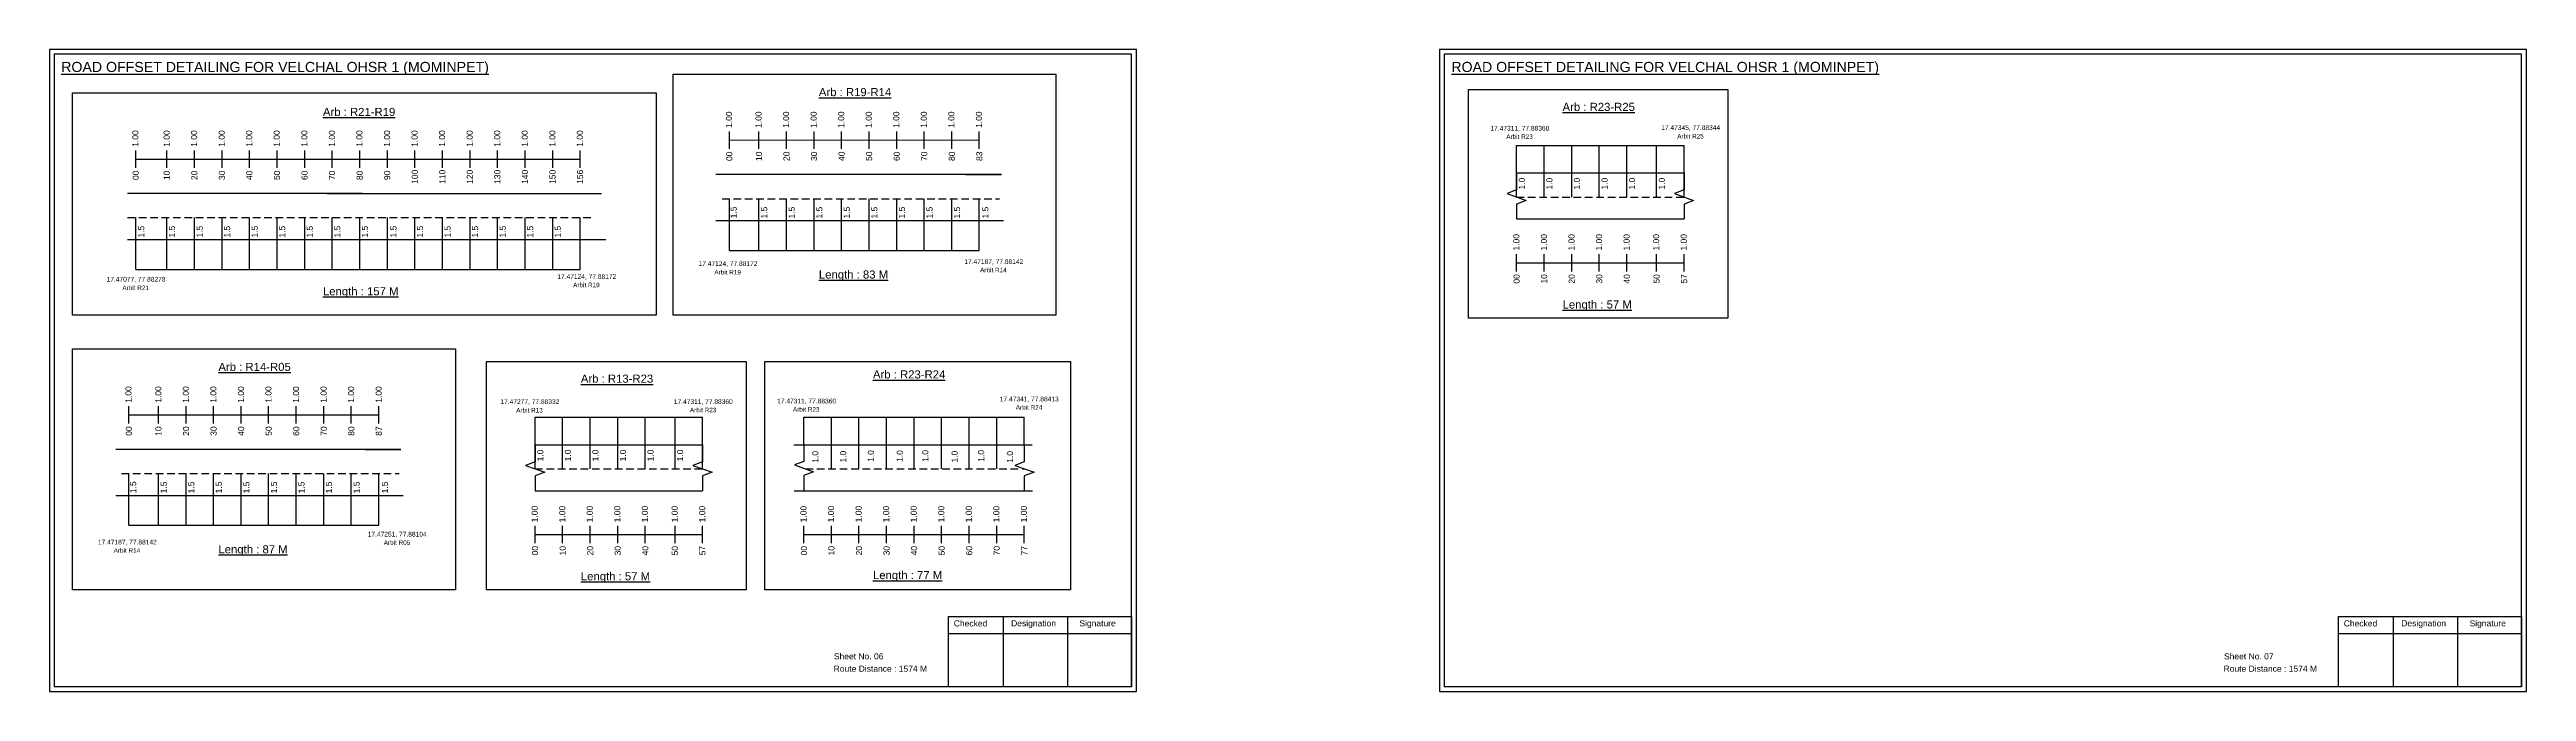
# Model space of a CAD drawing. Header units: inches. Extents: x 1000 to 5772, y 113 to 3122.
# Drawn here: x 4549 to 5772, y 1100 to 1417 of the extents above; entities that cross this region are included whole.
import ezdxf

# ---------------------------------------------------------------- set-up
doc = ezdxf.new("R2010")
doc.units = ezdxf.units.IN
doc.header["$MEASUREMENT"] = 0
doc.linetypes.add('DASHED2', pattern=[0.375, 0.25, -0.125])
doc.layers.add('PDF_Geometry', color=7, linetype='Continuous')
doc.layers.add('PDF_Text', color=5, linetype='Continuous')
doc.styles.add('PDF Arial', font='arial.ttf')
doc.styles.get("Standard").update_dxf_attribs({"font": 'arial.ttf'})

msp = doc.modelspace()

# ---------------------------------------------------------------- linework, layer by layer
at = {"color": 217, "true_color": 0x93278f}
for p, q in [((4885, 1368.1), (4885, 1376.7)), ((4885, 1372.4), (5008.4, 1372.5)), ((4899.6, 1368.1), (4899.6, 1376.7)), ((4913.2, 1368.1), (4913.2, 1376.7)), ((4926.8, 1368.1), (4926.8, 1376.7)), ((4940.4, 1368.1), (4940.4, 1376.7)), ((4954, 1368.1), (4954, 1376.7)), ((4967.6, 1368.1), (4967.6, 1376.7)), ((4981.2, 1368.1), (4981.2, 1376.7)), ((4994.8, 1368.1), (4994.8, 1376.7)), ((5008.4, 1368.1), (5008.4, 1376.7)), ((4592, 1358.8), (4592, 1367.3)), ((4592, 1363), (4811.4, 1363)), ((4607.4, 1358.8), (4607.4, 1367.3)), ((4621, 1358.8), (4621, 1367.3)), ((4634.6, 1358.8), (4634.6, 1367.3)), ((4648.2, 1358.8), (4648.2, 1367.3)), ((4661.8, 1358.8), (4661.8, 1367.3)), ((4675.4, 1358.8), (4675.4, 1367.3)), ((4689, 1358.8), (4689, 1367.3)), ((4702.6, 1358.8), (4702.6, 1367.3)), ((4716.2, 1358.8), (4716.2, 1367.3)), ((4729.8, 1358.8), (4729.8, 1367.3)), ((4743.4, 1358.8), (4743.4, 1367.3)), ((4757, 1358.8), (4757, 1367.3)), ((4770.6, 1358.8), (4770.6, 1367.3)), ((4784.2, 1358.8), (4784.2, 1367.3)), ((4797.8, 1358.8), (4797.8, 1367.3)), ((4811.4, 1358.8), (4811.4, 1367.3)), ((5273.6, 1307.6), (5273.6, 1316.2)), ((5273.6, 1311.9), (5356.3, 1311.9)), ((5287.2, 1307.6), (5287.2, 1316.2)), ((5300.8, 1307.6), (5300.8, 1316.2)), ((5314.4, 1307.6), (5314.4, 1316.2)), ((5328, 1307.6), (5328, 1316.2)), ((5342.7, 1307.6), (5342.7, 1316.2)), ((5356.3, 1307.6), (5356.3, 1316.2)), ((4588.6, 1232.6), (4588.6, 1241.1)), ((4588.6, 1236.8), (4712, 1236.9)), ((4603.2, 1232.6), (4603.2, 1241.1)), ((4616.8, 1232.6), (4616.8, 1241.1)), ((4630.4, 1232.6), (4630.4, 1241.1)), ((4644, 1232.6), (4644, 1241.1)), ((4657.6, 1232.6), (4657.6, 1241.1)), ((4671.2, 1232.6), (4671.2, 1241.1)), ((4684.8, 1232.6), (4684.8, 1241.1)), ((4698.4, 1232.6), (4698.4, 1241.1)), ((4712, 1232.6), (4712, 1241.1)), ((4789.1, 1173.5), (4789.1, 1182.1)), ((4789.1, 1177.8), (4871.8, 1177.8)), ((4802.7, 1173.5), (4802.7, 1182.1)), ((4816.3, 1173.5), (4816.3, 1182.1)), ((4829.9, 1173.5), (4829.9, 1182.1)), ((4843.5, 1173.5), (4843.5, 1182.1)), ((4858.2, 1173.5), (4858.2, 1182.1)), ((4871.8, 1173.5), (4871.8, 1182.1)), ((4921.8, 1173.5), (4921.8, 1182.1)), ((4921.8, 1177.8), (5030.6, 1177.8)), ((4935.4, 1173.5), (4935.4, 1182.1)), ((4949, 1173.5), (4949, 1182.1)), ((4962.6, 1173.5), (4962.6, 1182.1)), ((4976.2, 1173.5), (4976.2, 1182.1)), ((4989.8, 1173.5), (4989.8, 1182.1)), ((5003.4, 1173.5), (5003.4, 1182.1)), ((5017, 1173.5), (5017, 1182.1)), ((5030.6, 1173.5), (5030.6, 1182.1))]:
    msp.add_line(p, q, dxfattribs=at)
at = {"color": 5}
for p, q in [((5273.6, 1369.8), (5356.3, 1369.8)), ((4592, 1308.6), (4811.4, 1308.6)), ((4885, 1318), (5008.4, 1318)), ((4789.1, 1235.7), (4871.8, 1235.7)), ((4921.8, 1235.7), (5030.6, 1235.7)), ((4588.6, 1182.4), (4712, 1182.4))]:
    msp.add_line(p, q, dxfattribs=at)
for p, q in [((5273.6, 1344.3), (5273.6, 1369.8)), ((5287.2, 1344.3), (5287.2, 1369.8)), ((5300.8, 1344.3), (5300.8, 1369.8)), ((5314.4, 1344.3), (5314.4, 1369.8)), ((5328, 1344.3), (5328, 1369.8)), ((5342.7, 1344.3), (5342.7, 1369.8)), ((5356.3, 1344.3), (5356.3, 1369.8)), ((4703.8, 1346), (4587.9, 1346)), ((4686.3, 1346), (4821.9, 1346)), ((5019.3, 1355.4), (4878.4, 1355.4)), ((5001.7, 1355.4), (5019.3, 1355.4)), ((5273.6, 1356.2), (5356.3, 1356.2)), ((4592, 1308.6), (4592, 1334.2)), ((4607.4, 1308.6), (4607.4, 1334.2)), ((4621, 1308.6), (4621, 1334.2)), ((4634.6, 1308.6), (4634.6, 1334.2)), ((4648.2, 1308.6), (4648.2, 1334.2)), ((4661.8, 1308.6), (4661.8, 1334.2)), ((4675.4, 1308.6), (4675.4, 1334.2)), ((4689, 1308.6), (4689, 1334.2)), ((4702.6, 1308.6), (4702.6, 1334.2)), ((4716.2, 1308.6), (4716.2, 1334.2)), ((4729.8, 1308.6), (4729.8, 1334.2)), ((4743.4, 1308.6), (4743.4, 1334.2)), ((4757, 1308.6), (4757, 1334.2)), ((4770.6, 1308.6), (4770.6, 1334.2)), ((4784.2, 1308.6), (4784.2, 1334.2)), ((4797.8, 1308.6), (4797.8, 1334.2)), ((4811.4, 1308.6), (4811.4, 1334.2)), ((4878.4, 1332.7), (4910.5, 1332.7)), ((4885, 1318), (4885, 1343.5)), ((4899.6, 1318), (4899.6, 1343.5)), ((4910.5, 1332.7), (5020.4, 1332.7)), ((4913.2, 1318), (4913.2, 1343.5)), ((4926.8, 1318), (4926.8, 1343.5)), ((4940.4, 1318), (4940.4, 1343.5)), ((4954, 1318), (4954, 1343.5)), ((4967.6, 1318), (4967.6, 1343.5)), ((4981.2, 1318), (4981.2, 1343.5)), ((4994.8, 1318), (4994.8, 1343.5)), ((5008.4, 1318), (5008.4, 1343.5)), ((5273.6, 1333.5), (5356.3, 1333.5)), ((4587.9, 1323.3), (4824, 1323.3)), ((4789.1, 1210.2), (4789.1, 1235.7)), ((4802.7, 1210.2), (4802.7, 1235.7)), ((4816.3, 1210.2), (4816.3, 1235.7)), ((4829.9, 1210.2), (4829.9, 1235.7)), ((4843.5, 1210.2), (4843.5, 1235.7)), ((4858.2, 1210.2), (4858.2, 1235.7)), ((4871.8, 1210.2), (4871.8, 1235.7)), ((4921.8, 1222.1), (4921.8, 1235.7)), ((4935.4, 1210.2), (4935.4, 1235.7)), ((4949, 1210.2), (4949, 1235.7)), ((4962.6, 1210.2), (4962.6, 1235.7)), ((4976.2, 1210.2), (4976.2, 1235.7)), ((4989.8, 1210.2), (4989.8, 1235.7)), ((5003.4, 1210.2), (5003.4, 1235.7)), ((5017, 1210.2), (5017, 1235.7)), ((5030.6, 1222.1), (5030.6, 1235.7)), ((4722.9, 1219.8), (4582.1, 1219.8)), ((4705.3, 1219.8), (4722.9, 1219.8)), ((4789.1, 1222.1), (4871.8, 1222.1)), ((4916.8, 1222.1), (5034.4, 1222.1)), ((4588.6, 1182.4), (4588.6, 1207.9)), ((4603.2, 1182.4), (4603.2, 1207.9)), ((4616.8, 1182.4), (4616.8, 1207.9)), ((4630.4, 1182.4), (4630.4, 1207.9)), ((4644, 1182.4), (4644, 1207.9)), ((4657.6, 1182.4), (4657.6, 1207.9)), ((4671.2, 1182.4), (4671.2, 1207.9)), ((4684.8, 1182.4), (4684.8, 1207.9)), ((4698.4, 1182.4), (4698.4, 1207.9)), ((4712, 1182.4), (4712, 1207.9)), ((4789.1, 1199.4), (4871.8, 1199.4)), ((4917, 1199.4), (5034.7, 1199.4)), ((4582.1, 1197.1), (4614.2, 1197.1)), ((4614.2, 1197.1), (4724, 1197.1))]:
    msp.add_line(p, q)
at = {"linetype": 'DASHED2', "ltscale": 15}
for p, q in [((4587.9, 1334.2), (4818.3, 1334.2)), ((4881.4, 1343.5), (5018.4, 1343.5)), ((5273.6, 1344.3), (5356.3, 1344.3)), ((4585, 1207.9), (4722.1, 1207.9)), ((4789.1, 1210.2), (4871.8, 1210.2)), ((4922.6, 1210.2), (5030.6, 1210.2))]:
    msp.add_line(p, q, dxfattribs=at)
for points in [[(4560.8, 1395.8), (4848.8, 1395.8), (4848.8, 1286.1), (4560.8, 1286.1)], [(4857.2, 1405), (5046.1, 1405), (5046.1, 1286.1), (4857.2, 1286.1)], [(5249.8, 1397.3), (5377.9, 1397.3), (5377.9, 1284.6), (5249.8, 1284.6)], [(4560.8, 1269.4), (4749.8, 1269.4), (4749.8, 1150.5), (4560.8, 1150.5)], [(4765.2, 1263.2), (4893.3, 1263.2), (4893.3, 1150.5), (4765.2, 1150.5)], [(4902.6, 1263.2), (5053.4, 1263.2), (5053.4, 1150.5), (4902.6, 1150.5)]]:
    msp.add_lwpolyline(points, close=True)
at = {"linetype": 'Continuous'}
for points in [[(5273.6, 1356.2), (5273.6, 1347.8), (5268.9, 1346), (5278.4, 1342.6), (5273.6, 1340.8), (5273.6, 1333.5)], [(5356.3, 1356.2), (5356.3, 1347.8), (5351.5, 1346), (5361, 1342.6), (5356.3, 1340.8), (5356.3, 1333.5)], [(4789.1, 1222.1), (4789.1, 1213.7), (4784.4, 1211.9), (4793.9, 1208.5), (4789.1, 1206.7), (4789.1, 1199.4)], [(4871.8, 1222.1), (4871.8, 1213.7), (4867, 1211.9), (4876.5, 1208.5), (4871.8, 1206.7), (4871.8, 1199.4)], [(4921.8, 1222.4), (4921.8, 1213.9), (4917.1, 1212.2), (4926.5, 1208.8), (4921.8, 1207), (4921.8, 1199.7)], [(5030.6, 1222.1), (5030.6, 1213.7), (5025.9, 1211.9), (5035.4, 1208.5), (5030.6, 1206.7), (5030.6, 1199.4)]]:
    msp.add_lwpolyline(points, dxfattribs=at)
at = {"layer": 'PDF_Geometry'}
for points in [[(4549.4, 1417.1), (4549.4, 1100.4), (5085.9, 1100.4), (5085.9, 1417.1)], [(4551.8, 1414.8), (4551.8, 1102.8), (5083.5, 1102.8), (5083.5, 1414.8)], [(5235.6, 1417.1), (5235.6, 1100.4), (5772.1, 1100.4), (5772.1, 1417.1)], [(5237.9, 1414.8), (5237.9, 1102.8), (5769.7, 1102.8), (5769.7, 1414.8)]]:
    msp.add_lwpolyline(points, close=True, dxfattribs=at)
at = {"layer": 'PDF_Geometry', "color": 242, "true_color": 0xcc1f26}
for points in [[(5083.5, 1102.7), (4993.1, 1102.7), (4993.1, 1137.3), (5083.5, 1137.3)], [(5769.7, 1102.7), (5679.3, 1102.7), (5679.3, 1137.3), (5769.7, 1137.3)]]:
    msp.add_lwpolyline(points, close=True, dxfattribs=at)
for points in [[(5020.1, 1137.3), (5020.1, 1102.7)], [(5051.9, 1137.3), (5051.9, 1102.7)], [(5706.3, 1137.3), (5706.3, 1102.7)], [(5738, 1137.3), (5738, 1102.7)], [(4993.1, 1128.9), (5083.5, 1128.9)], [(5679.3, 1128.9), (5769.7, 1128.9)]]:
    msp.add_lwpolyline(points, dxfattribs=at)

# ---------------------------------------------------------------- texts
at = {"color": 242, "true_color": 0xcd2027}
for s, height, p in [('%%UROAD OFFSET DETAILING FOR VELCHAL OHSR 1 (MOMINPET)', 5, (4555.2, 1406)), ('%%UROAD OFFSET DETAILING FOR VELCHAL OHSR 1 (MOMINPET)', 5, (5241.4, 1406)), ('%%UArb : R19-R14', 4, (4929.2, 1394.1)), ('%%UArb : R21-R19', 4, (4684.4, 1384.3)), ('%%UArb : R23-R25', 4, (5296.3, 1386.8)), ('%%ULength : 83 M', 4, (4929.2, 1304.1)), ('%%ULength : 157 M', 4, (4684.4, 1295.8)), ('%%ULength : 57 M', 4, (5296.3, 1289.3)), ('%%UArb : R14-R05', 4, (4632.8, 1258.5)), ('%%UArb : R13-R23', 4, (4811.7, 1252.7)), ('%%UArb : R23-R24', 4, (4955.9, 1254.8)), ('%%ULength : 87 M', 4, (4632.8, 1168.5)), ('%%ULength : 57 M', 4, (4811.7, 1155.2)), ('%%ULength : 77 M', 4, (4955.9, 1155.8))]:
    msp.add_text(s, height=height, dxfattribs=at).set_placement(p)
at = {"color": 217, "true_color": 0x93278f}
for s, p in [('1.00', (4886.3, 1378.4)), ('1.00', (4900.9, 1378.4)), ('1.00', (4914.5, 1378.4)), ('1.00', (4928.1, 1378.4)), ('1.00', (4941.7, 1378.4)), ('1.00', (4955.3, 1378.4)), ('1.00', (4968.9, 1378.4)), ('1.00', (4982.5, 1378.4)), ('1.00', (4996.1, 1378.4)), ('1.00', (5009.7, 1378.4)), ('1.00', (4593.3, 1369.1)), ('1.00', (4608.7, 1369.1)), ('1.00', (4622.3, 1369.1)), ('1.00', (4635.9, 1369.1)), ('1.00', (4649.5, 1369.1)), ('1.00', (4663.1, 1369.1)), ('1.00', (4676.7, 1369.1)), ('1.00', (4690.3, 1369.1)), ('1.00', (4703.9, 1369.1)), ('1.00', (4717.5, 1369.1)), ('1.00', (4731.1, 1369.1)), ('1.00', (4744.7, 1369.1)), ('1.00', (4758.3, 1369.1)), ('1.00', (4771.9, 1369.1)), ('1.00', (4785.5, 1369.1)), ('1.00', (4799.1, 1369.1)), ('1.00', (4812.7, 1369.1)), ('00', (4593.5, 1352.7)), ('10', (4608.8, 1352.7)), ('20', (4622.4, 1352.7)), ('30', (4636, 1352.7)), ('40', (4649.6, 1352.7)), ('50', (4663.2, 1352.7)), ('60', (4676.8, 1352.7)), ('70', (4690.4, 1352.7)), ('80', (4704, 1352.7)), ('90', (4717.6, 1352.7)), ('100', (4731.2, 1350.8)), ('110', (4744.8, 1350.8)), ('120', (4758.4, 1350.8)), ('130', (4772, 1350.8)), ('140', (4785.6, 1350.8)), ('150', (4799.2, 1350.8)), ('156', (4812.8, 1350.8)), ('00', (4886.5, 1362.1)), ('10', (4901.1, 1362.1)), ('20', (4914.7, 1362.1)), ('30', (4928.3, 1362.1)), ('40', (4941.9, 1362.1)), ('50', (4955.5, 1362.1)), ('60', (4969.1, 1362.1)), ('70', (4982.7, 1362.1)), ('80', (4996.3, 1362.1)), ('83', (5009.9, 1362.1)), ('1.00', (5275, 1317.9)), ('1.00', (5288.6, 1317.9)), ('1.00', (5302.2, 1317.9)), ('1.00', (5315.8, 1317.9)), ('1.00', (5329.4, 1317.9)), ('1.00', (5344, 1317.9)), ('1.00', (5357.6, 1317.9)), ('00', (5275.1, 1301.6)), ('10', (5288.7, 1301.6)), ('20', (5302.3, 1301.6)), ('30', (5315.9, 1301.6)), ('40', (5329.5, 1301.6)), ('50', (5344.2, 1301.6)), ('57', (5357.8, 1301.6)), ('1.00', (4589.9, 1242.8)), ('1.00', (4604.6, 1242.8)), ('1.00', (4618.2, 1242.8)), ('1.00', (4631.8, 1242.8)), ('1.00', (4645.4, 1242.8)), ('1.00', (4659, 1242.8)), ('1.00', (4672.6, 1242.8)), ('1.00', (4686.2, 1242.8)), ('1.00', (4699.8, 1242.8)), ('1.00', (4713.4, 1242.8)), ('00', (4590.1, 1226.5)), ('10', (4604.7, 1226.5)), ('20', (4618.3, 1226.5)), ('30', (4631.9, 1226.5)), ('40', (4645.5, 1226.5)), ('50', (4659.1, 1226.5)), ('60', (4672.7, 1226.5)), ('70', (4686.3, 1226.5)), ('80', (4699.9, 1226.5)), ('87', (4713.5, 1226.5)), ('1.00', (4790.4, 1183.8)), ('1.00', (4804, 1183.8)), ('1.00', (4817.6, 1183.8)), ('1.00', (4831.2, 1183.8)), ('1.00', (4844.8, 1183.8)), ('1.00', (4859.5, 1183.8)), ('1.00', (4873.1, 1183.8)), ('1.00', (4923.1, 1183.8)), ('1.00', (4936.7, 1183.8)), ('1.00', (4950.3, 1183.8)), ('1.00', (4963.9, 1183.8)), ('1.00', (4977.5, 1183.8)), ('1.00', (4991.1, 1183.8)), ('1.00', (5004.7, 1183.8)), ('1.00', (5018.3, 1183.8)), ('1.00', (5031.9, 1183.8)), ('00', (4790.6, 1167.5)), ('10', (4804.2, 1167.5)), ('20', (4817.8, 1167.5)), ('30', (4831.4, 1167.5)), ('40', (4845, 1167.5)), ('50', (4859.6, 1167.5)), ('57', (4873.2, 1167.5)), ('00', (4923.3, 1167.5)), ('10', (4936.9, 1167.5)), ('20', (4950.5, 1167.5)), ('30', (4964.1, 1167.5)), ('40', (4977.7, 1167.5)), ('50', (4991.3, 1167.5)), ('60', (5004.9, 1167.5)), ('70', (5018.5, 1167.5)), ('77', (5032.1, 1167.5))]:
    msp.add_text(s, height=3, rotation=90, dxfattribs=at).set_placement(p)
at = {"color": 5}
for s, height, p in [('17.47311, 77.88360', 2.34, (5260.7, 1377.1)), ('Arbit R23', 2.25, (5268.5, 1373)), ('17.47345, 77.88344', 2.34, (5345, 1377.4)), ('Arbit R25', 2.25, (5352.9, 1373.2)), ('17.47124, 77.88172', 2.34, (4869.8, 1310.3)), ('Arbit R19', 2.25, (4877.6, 1306.1)), ('17.47187, 77.88142', 2.34, (5001, 1311.3)), ('Arbit R14', 2.25, (5008.8, 1307.2)), ('17.47077, 77.88278', 2.34, (4577.6, 1302.6)), ('Arbit R21', 2.25, (4585.4, 1298.4)), ('17.47124, 77.88172', 2.34, (4800.1, 1303.9)), ('Arbit R19', 2.25, (4807.9, 1299.8)), ('17.47277, 77.88332', 2.34, (4772, 1242.2)), ('Arbit R13', 2.25, (4779.8, 1238)), ('17.47311, 77.88360', 2.34, (4857.6, 1242.2)), ('Arbit R23', 2.25, (4865.5, 1238.1)), ('17.47311, 77.88360', 2.34, (4908.6, 1242.5)), ('Arbit R23', 2.25, (4916.4, 1238.4)), ('17.47341, 77.88413', 2.34, (5018.5, 1243.5)), ('Arbit R24', 2.25, (5026.4, 1239.4)), ('17.47187, 77.88142', 2.34, (4573.3, 1172.9)), ('17.47251, 77.88104', 2.34, (4706.5, 1176.8)), ('Arbit R05', 2.25, (4714.4, 1172.7)), ('Arbit R14', 2.25, (4581.1, 1168.8))]:
    msp.add_text(s, height=height, dxfattribs=at).set_placement(p)
for s, p in [('1.0', (5277.7, 1348)), ('1.0', (5291.3, 1348)), ('1.0', (5304.9, 1348)), ('1.0', (5318.5, 1348)), ('1.0', (5332.1, 1348)), ('1.0', (5346.8, 1348)), ('1.5', (4888.6, 1333.8)), ('1.5', (4903.7, 1333.7)), ('1.5', (4917.3, 1333.7)), ('1.5', (4930.9, 1333.7)), ('1.5', (4944.5, 1333.7)), ('1.5', (4958.1, 1333.7)), ('1.5', (4971.7, 1333.7)), ('1.5', (4985.3, 1333.7)), ('1.5', (4998.9, 1333.7)), ('1.5', (5012.9, 1333.7)), ('1.5', (4596.2, 1324.3)), ('1.5', (4611.4, 1324.3)), ('1.5', (4625, 1324.3)), ('1.5', (4638.6, 1324.3)), ('1.5', (4652.2, 1324.3)), ('1.5', (4665.8, 1324.3)), ('1.5', (4679.4, 1324.3)), ('1.5', (4693, 1324.3)), ('1.5', (4706.6, 1324.3)), ('1.5', (4720.7, 1324.3)), ('1.5', (4733.8, 1324.3)), ('1.5', (4747.4, 1324.3)), ('1.5', (4761, 1324.3)), ('1.5', (4774.6, 1324.3)), ('1.5', (4788.2, 1324.3)), ('1.5', (4801.8, 1324.3)), ('1.0', (4793.2, 1213.9)), ('1.0', (4806.8, 1213.9)), ('1.0', (4820.4, 1213.9)), ('1.0', (4834, 1213.9)), ('1.0', (4847.6, 1213.9)), ('1.0', (4862.2, 1213.9)), ('1.0', (4928.9, 1213.2)), ('1.0', (4942.7, 1213.3)), ('1.0', (4956.3, 1213.6)), ('1.0', (4970.6, 1213.6)), ('1.0', (4983.2, 1213.7)), ('1.0', (4997.7, 1213.3)), ('1.0', (5010.8, 1213.7)), ('1.0', (5025, 1213.2)), ('1.5', (4592.2, 1198.2)), ('1.5', (4607.3, 1198.1)), ('1.5', (4620.9, 1198.1)), ('1.5', (4634.5, 1198.1)), ('1.5', (4648.1, 1198.1)), ('1.5', (4661.7, 1198.1)), ('1.5', (4675.3, 1198.1)), ('1.5', (4688.9, 1198.1)), ('1.5', (4702.5, 1198.1)), ('1.5', (4716.5, 1198.1))]:
    msp.add_text(s, height=3, rotation=90).set_placement(p)
for s, p in [('Sheet No. 06', (4936.6, 1116.2)), ('Route Distance : 1574 M', (4936.5, 1110.1)), ('Sheet No. 07', (5622.8, 1116.2)), ('Route Distance : 1574 M', (5622.6, 1110.1))]:
    msp.add_text(s, height=3).set_placement(p)
at = {"layer": 'PDF_Text', "color": 7, "attachment_point": 7, "style": 'PDF Arial'}
for s, insert, char_height in [('Checked', (4995.8, 1132.4), 3), ('Designation', (5024.1, 1131.6), 3.001), ('Signature', (5057.8, 1131.6), 3), ('Checked', (5681.9, 1132.4), 3), ('Designation', (5710.3, 1131.6), 3.001), ('Signature', (5744, 1131.6), 3)]:
    msp.add_mtext(s, dxfattribs=dict(at, insert=insert, char_height=char_height))

doc.saveas('drawing.dxf')
